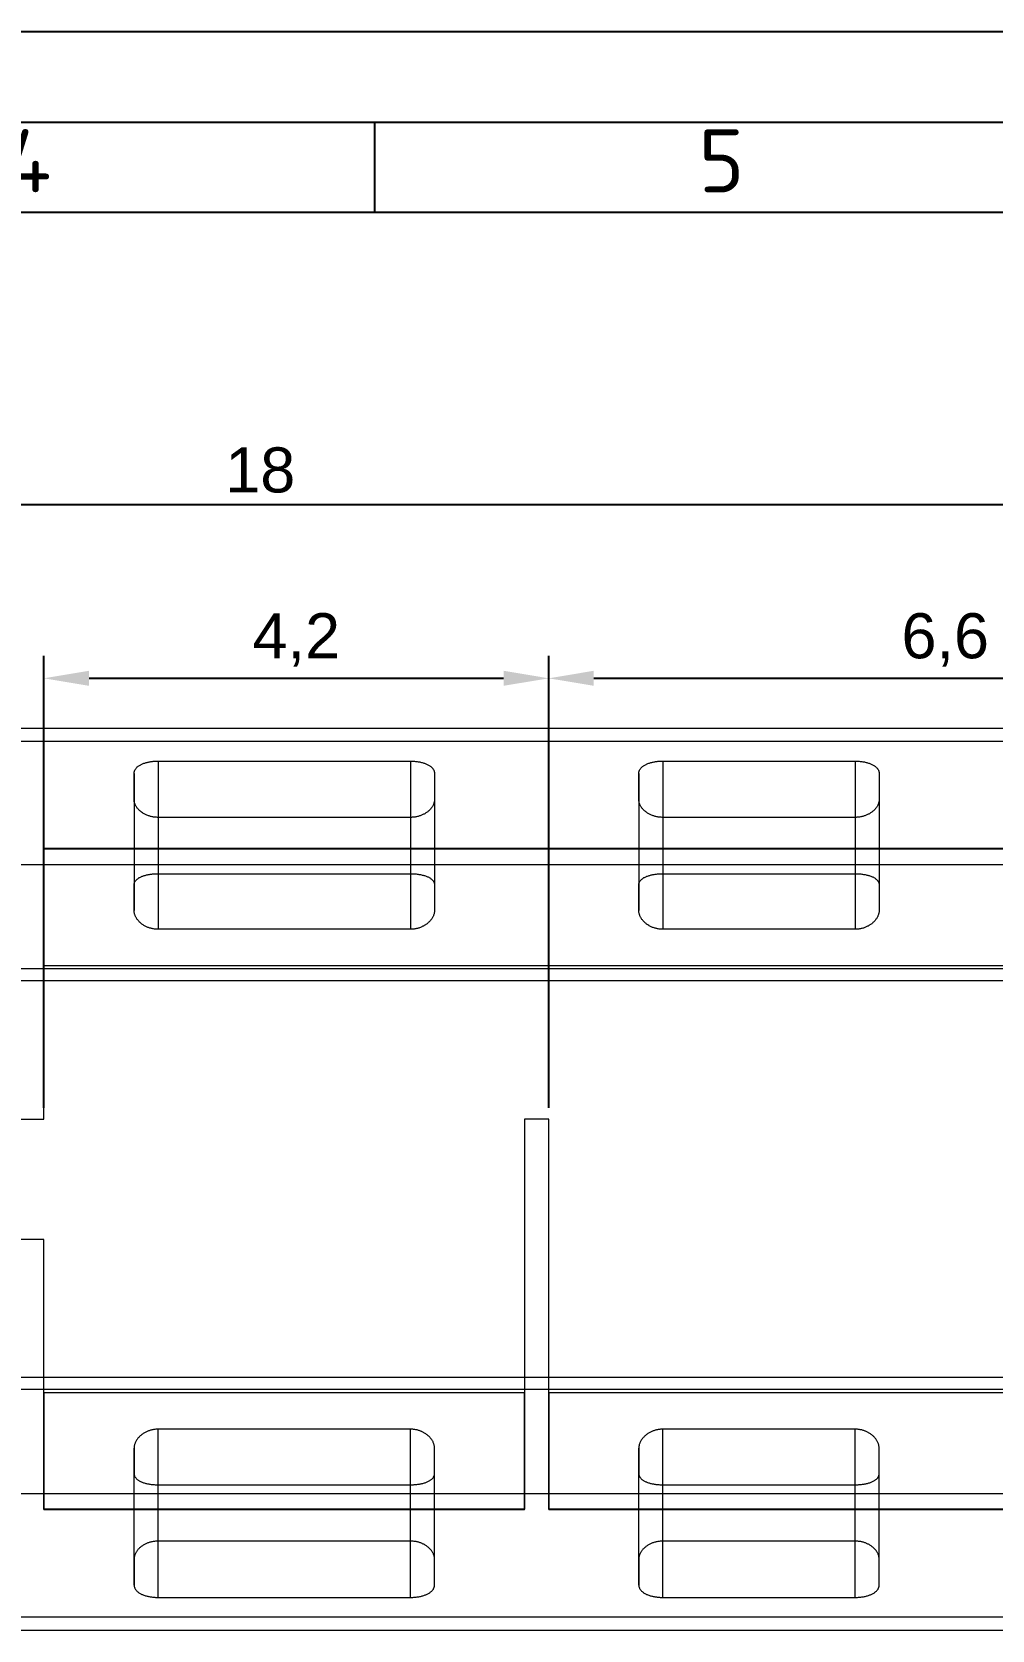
# Paper-space layout 'Presentación1' of a CAD drawing. Header units: millimetres. Extents: x 455 to 9071, y 15 to 4053.
# Drawn here: x 614.5 to 667.8, y 223.7 to 312.3 of the extents above; entities that cross this region are included whole.
import ezdxf

# ---------------------------------------------------------------- set-up
doc = ezdxf.new("R2010")
doc.units = ezdxf.units.MM
doc.layers.get('0').update_dxf_attribs({"color": 1})
doc.layers.add('Cotas', color=6, linetype='Continuous', lineweight=5)
for name, color, linetype in [('formato', 7, 'Continuous'), ('modulación', 6, 'Continuous'), ('modulación @ 1', 6, 'Continuous'), ('rótulo', 1, 'Continuous')]:
    doc.layers.add(name, color=color, linetype=linetype)
doc.styles.get("Standard").update_dxf_attribs({"font": 'arial.ttf'})
doc.dimstyles.new('ISO-25', dxfattribs={"dimtxt": 2.5, "dimasz": 2.5, "dimexe": 1.25, "dimexo": 0.625, "dimtad": 1, "dimlfac": 0.15, "dimtxsty": 'Standard', "dimcen": 2.5, "dimadec": 0, "dimazin": 0, "dimtfac": 1, "dimtmove": 0, "dimatfit": 3, "dimfxl": 1, "dimarcsym": 0})

# ---------------------------------------------------------------- blocks, each defined once
blk = doc.blocks.new('BORDER')
blk.add_line((420, 297), (0, 297))
blk = doc.blocks.new('*D4')
at = {"layer": 'Cotas', "color": 0, "lineweight": -2, "transparency": 16777216}
for p, q in [((567.215, 274.323), (567.215, 287.367)), ((687.215, 274.323), (687.215, 287.367)), ((569.715, 286.117), (684.715, 286.117))]:
    blk.add_line(p, q, dxfattribs=at)
at = {"layer": 'Cotas', "color": 0, "transparency": 16777216}
for points in [[(569.715, 286.533), (569.715, 285.7), (567.215, 286.117)], [(684.715, 286.533), (684.715, 285.7), (687.215, 286.117)]]:
    blk.add_solid(points, dxfattribs=at)
at = {"layer": 'Defpoints', "color": 0, "transparency": 16777216}
for p in [(687.215, 286.117), (567.215, 273.698, -2037.069), (687.215, 273.698, -2037.069)]:
    blk.add_point(p, dxfattribs=at)
at = {"layer": 'Cotas', "color": 0, "transparency": 16777216, "insert": (627.215, 288.018), "char_height": 2.5, "attachment_point": 5}
blk.add_mtext('18', dxfattribs=at)
blk = doc.blocks.new('*D13')
at = {"layer": 'Cotas', "color": 0, "lineweight": -2, "transparency": 16777216}
for p, q in [((615.215, 252.657), (615.215, 277.729)), ((643.215, 252.657), (643.215, 277.729)), ((617.715, 276.479), (640.715, 276.479))]:
    blk.add_line(p, q, dxfattribs=at)
at = {"layer": 'Cotas', "color": 0, "transparency": 16777216}
for points in [[(617.715, 276.896), (617.715, 276.063), (615.215, 276.479)], [(640.715, 276.896), (640.715, 276.063), (643.215, 276.479)]]:
    blk.add_solid(points, dxfattribs=at)
at = {"layer": 'Defpoints', "color": 0, "transparency": 16777216}
for p in [(643.215, 276.479), (615.215, 252.032, -2037.069), (643.215, 252.032, -2037.069)]:
    blk.add_point(p, dxfattribs=at)
at = {"layer": 'Cotas', "color": 0, "transparency": 16777216, "insert": (629.215, 278.607), "char_height": 2.5, "attachment_point": 5}
blk.add_mtext('4,2', dxfattribs=at)
blk = doc.blocks.new('*D14')
at = {"layer": 'Cotas', "color": 0, "lineweight": -2, "transparency": 16777216}
for p, q in [((643.215, 253.282), (643.215, 277.729)), ((687.215, 260.323), (687.215, 277.729)), ((645.715, 276.479), (684.715, 276.479))]:
    blk.add_line(p, q, dxfattribs=at)
at = {"layer": 'Cotas', "color": 0, "transparency": 16777216}
for points in [[(645.715, 276.896), (645.715, 276.063), (643.215, 276.479)], [(684.715, 276.896), (684.715, 276.063), (687.215, 276.479)]]:
    blk.add_solid(points, dxfattribs=at)
at = {"layer": 'Defpoints', "color": 0, "transparency": 16777216}
for p in [(687.215, 276.479), (687.215, 259.698, -2037.069), (643.215, 252.657)]:
    blk.add_point(p, dxfattribs=at)
at = {"layer": 'Cotas', "color": 0, "transparency": 16777216, "insert": (665.215, 278.607), "char_height": 2.5, "attachment_point": 5}
blk.add_mtext('6,6', dxfattribs=at)

psp = doc.layouts.new('Presentación1')

# ---------------------------------------------------------------- linework, layer by layer
at = {"linetype": 'Continuous', "lineweight": 15}
for p, q in [((687.215, 273.698, -2037.069), (567.215, 273.698, -2037.069)), ((687.215, 272.978, -2037.069), (567.215, 272.978, -2037.069)), ((620.215, 269.762, -2037.069), (620.215, 271.208, -2037.069)), ((620.215, 271.208, -2037.069), (620.215, 265.028, -2037.069)), ((621.548, 271.888, -2037.069), (635.548, 271.888, -2037.069)), ((621.548, 271.888, -2037.069), (621.548, 265.643, -2037.069)), ((635.548, 271.888, -2037.069), (635.548, 265.643, -2037.069)), ((636.882, 271.208, -2037.069), (636.882, 269.762, -2037.069)), ((636.882, 271.208, -2037.069), (636.882, 265.028, -2037.069)), ((648.215, 269.762, -2037.069), (648.215, 271.208, -2037.069)), ((648.215, 271.208, -2037.069), (648.215, 265.028, -2037.069)), ((649.548, 271.888, -2037.069), (660.215, 271.888, -2037.069)), ((649.548, 271.888, -2037.069), (649.548, 265.643, -2037.069)), ((660.215, 271.888, -2037.069), (660.215, 265.643, -2037.069)), ((661.548, 271.208, -2037.069), (661.548, 269.762, -2037.069)), ((661.548, 271.208, -2037.069), (661.548, 265.028, -2037.069)), ((620.215, 269.762, -2037.069), (620.215, 263.609, -2037.069)), ((636.882, 269.762, -2037.069), (636.882, 263.609, -2037.069)), ((648.215, 269.762, -2037.069), (648.215, 263.609, -2037.069)), ((661.548, 269.762, -2037.069), (661.548, 263.609, -2037.069)), ((635.548, 268.768, -2037.069), (621.548, 268.768, -2037.069)), ((621.548, 268.768, -2037.069), (621.548, 262.559, -2037.069)), ((635.548, 268.768, -2037.069), (635.548, 262.559, -2037.069)), ((660.215, 268.768, -2037.069), (649.548, 268.768, -2037.069)), ((649.548, 268.768, -2037.069), (649.548, 262.559, -2037.069)), ((660.215, 268.768, -2037.069), (660.215, 262.559, -2037.069)), ((615.215, 267.032, -2037.069), (615.215, 266.998, -2037.069)), ((687.215, 267.032, -2037.069), (615.215, 267.032, -2037.069)), ((615.215, 267.032, -2037.069), (615.215, 260.535, -2037.069)), ((687.215, 266.998, -2037.069), (615.215, 266.998, -2037.069)), ((615.215, 252.032, -2037.069), (615.215, 266.998, -2037.069)), ((687.215, 266.139, -2037.069), (567.215, 266.139, -2037.069)), ((620.215, 263.609, -2037.069), (620.215, 265.028, -2037.069)), ((621.548, 265.643, -2037.069), (635.548, 265.643, -2037.069)), ((636.882, 265.028, -2037.069), (636.882, 263.609, -2037.069)), ((648.215, 263.609, -2037.069), (648.215, 265.028, -2037.069)), ((649.548, 265.643, -2037.069), (660.215, 265.643, -2037.069)), ((661.548, 265.028, -2037.069), (661.548, 263.609, -2037.069)), ((635.548, 262.559, -2037.069), (621.548, 262.559, -2037.069)), ((660.215, 262.559, -2037.069), (649.548, 262.559, -2037.069)), ((687.215, 260.365, -2037.069), (567.215, 260.365, -2037.069)), ((687.215, 259.698, -2037.069), (567.215, 259.698, -2037.069)), ((615.215, 252.032, -2037.069), (615.215, 260.535, -2037.069)), ((687.215, 260.535, -2037.069), (615.215, 260.535, -2037.069)), ((567.215, 252.032, -2037.069), (615.215, 252.032, -2037.069)), ((613.548, 252.032, -2037.069), (615.215, 252.032, -2037.069)), ((643.215, 252.032, -2037.069), (641.882, 252.032, -2037.069)), ((641.882, 252.032, -2037.069), (641.882, 236.862, -2037.069)), ((641.882, 252.032, -2037.069), (641.882, 230.398, -2037.069)), ((643.215, 236.862, -2037.069), (643.215, 252.032, -2037.069)), ((643.215, 230.398, -2037.069), (643.215, 252.032, -2037.069)), ((615.215, 245.365, -2037.069), (567.215, 245.365, -2037.069)), ((615.215, 245.365, -2037.069), (613.548, 245.365, -2037.069)), ((615.215, 236.862, -2037.069), (615.215, 245.365, -2037.069)), ((615.215, 230.398, -2037.069), (615.215, 245.365, -2037.069)), ((687.215, 237.698, -2037.069), (567.215, 237.698, -2037.069)), ((687.215, 237.032, -2037.069), (567.215, 237.032, -2037.069)), ((641.882, 236.862, -2037.069), (615.215, 236.862, -2037.069)), ((615.215, 236.862, -2037.069), (615.215, 230.365, -2037.069)), ((641.882, 230.365, -2037.069), (641.882, 236.862, -2037.069)), ((687.215, 236.862, -2037.069), (643.215, 236.862, -2037.069)), ((643.215, 236.862, -2037.069), (643.215, 230.365, -2037.069)), ((635.548, 234.838, -2037.069), (621.548, 234.838, -2037.069)), ((621.548, 228.629, -2037.069), (621.548, 234.838, -2037.069)), ((635.548, 228.629, -2037.069), (635.548, 234.838, -2037.069)), ((660.215, 234.838, -2037.069), (649.548, 234.838, -2037.069)), ((649.548, 228.629, -2037.069), (649.548, 234.838, -2037.069)), ((660.215, 228.629, -2037.069), (660.215, 234.838, -2037.069)), ((620.215, 233.788, -2037.069), (620.215, 232.368, -2037.069)), ((620.215, 227.635, -2037.069), (620.215, 233.788, -2037.069)), ((636.882, 232.368, -2037.069), (636.882, 233.788, -2037.069)), ((636.882, 227.635, -2037.069), (636.882, 233.788, -2037.069)), ((648.215, 233.788, -2037.069), (648.215, 232.368, -2037.069)), ((648.215, 227.635, -2037.069), (648.215, 233.788, -2037.069)), ((661.548, 232.368, -2037.069), (661.548, 233.788, -2037.069)), ((661.548, 227.635, -2037.069), (661.548, 233.788, -2037.069)), ((620.215, 226.189, -2037.069), (620.215, 232.368, -2037.069)), ((636.882, 226.189, -2037.069), (636.882, 232.368, -2037.069)), ((648.215, 226.189, -2037.069), (648.215, 232.368, -2037.069)), ((661.548, 226.189, -2037.069), (661.548, 232.368, -2037.069)), ((621.548, 231.754, -2037.069), (635.548, 231.754, -2037.069)), ((621.548, 225.508, -2037.069), (621.548, 231.754, -2037.069)), ((635.548, 225.508, -2037.069), (635.548, 231.754, -2037.069)), ((649.548, 231.754, -2037.069), (660.215, 231.754, -2037.069)), ((649.548, 225.508, -2037.069), (649.548, 231.754, -2037.069)), ((660.215, 225.508, -2037.069), (660.215, 231.754, -2037.069)), ((687.215, 231.258, -2037.069), (567.215, 231.258, -2037.069)), ((641.882, 230.398, -2037.069), (615.215, 230.398, -2037.069)), ((615.215, 230.398, -2037.069), (615.215, 230.365, -2037.069)), ((641.882, 230.365, -2037.069), (615.215, 230.365, -2037.069)), ((641.882, 230.365, -2037.069), (641.882, 230.398, -2037.069)), ((643.215, 230.398, -2037.069), (643.215, 230.365, -2037.069)), ((687.215, 230.398, -2037.069), (643.215, 230.398, -2037.069)), ((687.215, 230.365, -2037.069), (643.215, 230.365, -2037.069)), ((635.548, 228.629, -2037.069), (621.548, 228.629, -2037.069)), ((660.215, 228.629, -2037.069), (649.548, 228.629, -2037.069)), ((620.215, 227.635, -2037.069), (620.215, 226.189, -2037.069)), ((636.882, 226.189, -2037.069), (636.882, 227.635, -2037.069)), ((648.215, 227.635, -2037.069), (648.215, 226.189, -2037.069)), ((661.548, 226.189, -2037.069), (661.548, 227.635, -2037.069)), ((621.548, 225.508, -2037.069), (635.548, 225.508, -2037.069)), ((649.548, 225.508, -2037.069), (660.215, 225.508, -2037.069)), ((687.215, 224.419, -2037.069), (567.215, 224.419, -2037.069)), ((567.215, 223.698, -2037.069), (687.215, 223.698, -2037.069))]:
    psp.add_line(p, q, dxfattribs=at)
for points, knots in [([(620.215, 271.208, -2037.069), (620.216, 271.225, -2037.069), (620.217, 271.261, -2037.069), (620.229, 271.314, -2037.069), (620.247, 271.366, -2037.069), (620.272, 271.417, -2037.069), (620.305, 271.467, -2037.069), (620.345, 271.515, -2037.069), (620.393, 271.561, -2037.069), (620.449, 271.606, -2037.069), (620.511, 271.648, -2037.069), (620.578, 271.686, -2037.069), (620.65, 271.721, -2037.069), (620.724, 271.752, -2037.069), (620.804, 271.78, -2037.069), (620.889, 271.805, -2037.069), (620.974, 271.827, -2037.069), (621.059, 271.845, -2037.069), (621.144, 271.859, -2037.069), (621.231, 271.871, -2037.069), (621.319, 271.879, -2037.069), (621.402, 271.885, -2037.069), (621.478, 271.888, -2037.069), (621.525, 271.888, -2037.069), (621.548, 271.888, -2037.069)], [0, 0, 0, 0, 0.050139, 0.100447, 0.150803, 0.201094, 0.251219, 0.301542, 0.352077, 0.402666, 0.453166, 0.50346, 0.549362, 0.595469, 0.641631, 0.687708, 0.733585, 0.774215, 0.81501, 0.855856, 0.89664, 0.93726, 0.96863, 1, 1, 1, 1]), ([(635.548, 271.888, -2037.069), (635.578, 271.888, -2037.069), (635.637, 271.888, -2037.069), (635.729, 271.883, -2037.069), (635.825, 271.875, -2037.069), (635.923, 271.863, -2037.069), (636.018, 271.848, -2037.069), (636.112, 271.83, -2037.069), (636.201, 271.807, -2037.069), (636.287, 271.782, -2037.069), (636.369, 271.753, -2037.069), (636.446, 271.721, -2037.069), (636.52, 271.686, -2037.069), (636.588, 271.646, -2037.069), (636.65, 271.605, -2037.069), (636.702, 271.563, -2037.069), (636.746, 271.52, -2037.069), (636.782, 271.479, -2037.069), (636.813, 271.436, -2037.069), (636.838, 271.391, -2037.069), (636.858, 271.347, -2037.069), (636.871, 271.301, -2037.069), (636.88, 271.255, -2037.069), (636.881, 271.223, -2037.069), (636.882, 271.208, -2037.069)], [0, 0, 0, 0, 0.0396694, 0.0793387, 0.1249604, 0.1707387, 0.2165243, 0.262155, 0.3087448, 0.3554808, 0.4022285, 0.4488334, 0.498675, 0.5486653, 0.598669, 0.6485292, 0.6924044, 0.7364005, 0.7804454, 0.8244562, 0.8683446, 0.9122165, 0.9561258, 1, 1, 1, 1]), ([(648.215, 271.208, -2037.069), (648.216, 271.225, -2037.069), (648.217, 271.261, -2037.069), (648.229, 271.314, -2037.069), (648.247, 271.366, -2037.069), (648.272, 271.417, -2037.069), (648.305, 271.467, -2037.069), (648.345, 271.515, -2037.069), (648.393, 271.561, -2037.069), (648.449, 271.606, -2037.069), (648.511, 271.648, -2037.069), (648.578, 271.686, -2037.069), (648.65, 271.721, -2037.069), (648.724, 271.752, -2037.069), (648.804, 271.78, -2037.069), (648.889, 271.805, -2037.069), (648.974, 271.827, -2037.069), (649.059, 271.845, -2037.069), (649.144, 271.859, -2037.069), (649.231, 271.871, -2037.069), (649.319, 271.879, -2037.069), (649.402, 271.885, -2037.069), (649.478, 271.888, -2037.069), (649.525, 271.888, -2037.069), (649.548, 271.888, -2037.069)], [0, 0, 0, 0, 0.050139, 0.100447, 0.150803, 0.201094, 0.251219, 0.301542, 0.352077, 0.402667, 0.453166, 0.50346, 0.549362, 0.595469, 0.641631, 0.687708, 0.733585, 0.774215, 0.81501, 0.855856, 0.89664, 0.93726, 0.96863, 1, 1, 1, 1]), ([(660.215, 271.888, -2037.069), (660.244, 271.888, -2037.069), (660.303, 271.888, -2037.069), (660.396, 271.883, -2037.069), (660.491, 271.875, -2037.069), (660.59, 271.863, -2037.069), (660.685, 271.848, -2037.069), (660.778, 271.83, -2037.069), (660.868, 271.807, -2037.069), (660.954, 271.782, -2037.069), (661.035, 271.753, -2037.069), (661.113, 271.721, -2037.069), (661.186, 271.686, -2037.069), (661.255, 271.646, -2037.069), (661.316, 271.605, -2037.069), (661.369, 271.563, -2037.069), (661.412, 271.52, -2037.069), (661.449, 271.479, -2037.069), (661.48, 271.436, -2037.069), (661.505, 271.391, -2037.069), (661.524, 271.347, -2037.069), (661.538, 271.301, -2037.069), (661.547, 271.255, -2037.069), (661.548, 271.223, -2037.069), (661.548, 271.208, -2037.069)], [0, 0, 0, 0, 0.03967, 0.079339, 0.124961, 0.17074, 0.216525, 0.262156, 0.308745, 0.355481, 0.402229, 0.448834, 0.498676, 0.548665, 0.598669, 0.648529, 0.692405, 0.7364, 0.780446, 0.824456, 0.868345, 0.912217, 0.956126, 1, 1, 1, 1]), ([(621.548, 268.768, -2037.069), (621.52, 268.768, -2037.069), (621.462, 268.769, -2037.069), (621.377, 268.776, -2037.069), (621.292, 268.787, -2037.069), (621.208, 268.802, -2037.069), (621.125, 268.822, -2037.069), (621.045, 268.845, -2037.069), (620.966, 268.873, -2037.069), (620.887, 268.905, -2037.069), (620.811, 268.942, -2037.069), (620.739, 268.982, -2037.069), (620.668, 269.027, -2037.069), (620.597, 269.078, -2037.069), (620.53, 269.134, -2037.069), (620.469, 269.193, -2037.069), (620.415, 269.254, -2037.069), (620.368, 269.315, -2037.069), (620.327, 269.376, -2037.069), (620.293, 269.439, -2037.069), (620.265, 269.503, -2037.069), (620.243, 269.567, -2037.069), (620.227, 269.632, -2037.069), (620.217, 269.697, -2037.069), (620.216, 269.74, -2037.069), (620.215, 269.762, -2037.069)], [0, 0, 0, 0, 0.036434, 0.072931, 0.109368, 0.146856, 0.184458, 0.222074, 0.259582, 0.300587, 0.341697, 0.382825, 0.423854, 0.472585, 0.521437, 0.570308, 0.619064, 0.666305, 0.713665, 0.761073, 0.808449, 0.855703, 0.903789, 0.951914, 1, 1, 1, 1]), ([(636.882, 269.762, -2037.069), (636.881, 269.74, -2037.069), (636.88, 269.697, -2037.069), (636.87, 269.632, -2037.069), (636.854, 269.567, -2037.069), (636.831, 269.502, -2037.069), (636.803, 269.437, -2037.069), (636.768, 269.374, -2037.069), (636.727, 269.312, -2037.069), (636.68, 269.252, -2037.069), (636.627, 269.193, -2037.069), (636.568, 269.136, -2037.069), (636.503, 269.081, -2037.069), (636.437, 269.032, -2037.069), (636.371, 268.99, -2037.069), (636.306, 268.953, -2037.069), (636.237, 268.918, -2037.069), (636.165, 268.887, -2037.069), (636.09, 268.858, -2037.069), (636.011, 268.833, -2037.069), (635.929, 268.811, -2037.069), (635.844, 268.793, -2037.069), (635.757, 268.78, -2037.069), (635.678, 268.772, -2037.069), (635.609, 268.768, -2037.069), (635.569, 268.768, -2037.069), (635.548, 268.768, -2037.069)], [0, 0, 0, 0, 0.047962, 0.096084, 0.144283, 0.19248, 0.240593, 0.288548, 0.335637, 0.382934, 0.430311, 0.477656, 0.524879, 0.571919, 0.609368, 0.64694, 0.684535, 0.722071, 0.759492, 0.797233, 0.835157, 0.873125, 0.911012, 0.948722, 0.974361, 1, 1, 1, 1]), ([(649.548, 268.768, -2037.069), (649.52, 268.768, -2037.069), (649.462, 268.769, -2037.069), (649.377, 268.776, -2037.069), (649.292, 268.787, -2037.069), (649.208, 268.802, -2037.069), (649.125, 268.822, -2037.069), (649.045, 268.845, -2037.069), (648.966, 268.873, -2037.069), (648.887, 268.905, -2037.069), (648.811, 268.942, -2037.069), (648.739, 268.982, -2037.069), (648.668, 269.027, -2037.069), (648.597, 269.078, -2037.069), (648.53, 269.134, -2037.069), (648.469, 269.193, -2037.069), (648.415, 269.254, -2037.069), (648.368, 269.315, -2037.069), (648.327, 269.376, -2037.069), (648.293, 269.439, -2037.069), (648.265, 269.503, -2037.069), (648.243, 269.567, -2037.069), (648.227, 269.632, -2037.069), (648.217, 269.697, -2037.069), (648.216, 269.74, -2037.069), (648.215, 269.762, -2037.069)], [0, 0, 0, 0, 0.036434, 0.07293, 0.109368, 0.146856, 0.184458, 0.222074, 0.259582, 0.300586, 0.341697, 0.382825, 0.423854, 0.472585, 0.521436, 0.570308, 0.619064, 0.666305, 0.713665, 0.761073, 0.808449, 0.855703, 0.903789, 0.951914, 1, 1, 1, 1]), ([(661.548, 269.762, -2037.069), (661.548, 269.74, -2037.069), (661.546, 269.697, -2037.069), (661.536, 269.632, -2037.069), (661.52, 269.567, -2037.069), (661.498, 269.502, -2037.069), (661.469, 269.437, -2037.069), (661.434, 269.374, -2037.069), (661.394, 269.312, -2037.069), (661.347, 269.252, -2037.069), (661.294, 269.193, -2037.069), (661.235, 269.136, -2037.069), (661.17, 269.081, -2037.069), (661.103, 269.032, -2037.069), (661.037, 268.99, -2037.069), (660.972, 268.953, -2037.069), (660.904, 268.918, -2037.069), (660.832, 268.887, -2037.069), (660.756, 268.858, -2037.069), (660.677, 268.833, -2037.069), (660.595, 268.811, -2037.069), (660.51, 268.793, -2037.069), (660.424, 268.78, -2037.069), (660.345, 268.772, -2037.069), (660.275, 268.768, -2037.069), (660.235, 268.768, -2037.069), (660.215, 268.768, -2037.069)], [0, 0, 0, 0, 0.0479619, 0.0960836, 0.1442834, 0.1924793, 0.2405924, 0.288548, 0.3356373, 0.3829339, 0.430311, 0.4776554, 0.5248787, 0.571918, 0.6093677, 0.6469398, 0.684535, 0.7220713, 0.7594907, 0.7972318, 0.8351571, 0.8731242, 0.9110123, 0.9487214, 0.9743603, 1, 1, 1, 1]), ([(620.215, 265.028, -2037.069), (620.216, 265.045, -2037.069), (620.217, 265.077, -2037.069), (620.228, 265.125, -2037.069), (620.245, 265.172, -2037.069), (620.27, 265.218, -2037.069), (620.302, 265.263, -2037.069), (620.34, 265.306, -2037.069), (620.387, 265.347, -2037.069), (620.44, 265.386, -2037.069), (620.499, 265.424, -2037.069), (620.564, 265.458, -2037.069), (620.633, 265.488, -2037.069), (620.705, 265.516, -2037.069), (620.782, 265.541, -2037.069), (620.864, 265.564, -2037.069), (620.947, 265.583, -2037.069), (621.031, 265.6, -2037.069), (621.115, 265.613, -2037.069), (621.201, 265.624, -2037.069), (621.289, 265.633, -2037.069), (621.376, 265.638, -2037.069), (621.463, 265.642, -2037.069), (621.52, 265.643, -2037.069), (621.548, 265.643, -2037.069)], [0, 0, 0, 0, 0.0488575, 0.0978793, 0.146948, 0.1959532, 0.2447969, 0.2938166, 0.3430378, 0.3923125, 0.4415047, 0.4905009, 0.5357084, 0.5811065, 0.6265587, 0.6719356, 0.7171246, 0.7580982, 0.7992319, 0.8404158, 0.8815411, 0.9225073, 0.9612537, 1, 1, 1, 1]), ([(635.548, 265.643, -2037.069), (635.576, 265.643, -2037.069), (635.632, 265.642, -2037.069), (635.721, 265.639, -2037.069), (635.817, 265.632, -2037.069), (635.918, 265.622, -2037.069), (636.016, 265.608, -2037.069), (636.111, 265.591, -2037.069), (636.203, 265.571, -2037.069), (636.291, 265.548, -2037.069), (636.374, 265.522, -2037.069), (636.452, 265.493, -2037.069), (636.526, 265.461, -2037.069), (636.595, 265.425, -2037.069), (636.657, 265.387, -2037.069), (636.708, 265.349, -2037.069), (636.752, 265.31, -2037.069), (636.787, 265.272, -2037.069), (636.817, 265.233, -2037.069), (636.841, 265.192, -2037.069), (636.86, 265.152, -2037.069), (636.872, 265.111, -2037.069), (636.88, 265.07, -2037.069), (636.881, 265.042, -2037.069), (636.882, 265.028, -2037.069)], [0, 0, 0, 0, 0.037725, 0.075451, 0.122579, 0.169871, 0.217169, 0.264304, 0.312108, 0.360067, 0.408035, 0.455851, 0.506145, 0.556594, 0.607055, 0.657366, 0.700834, 0.744426, 0.788066, 0.831672, 0.875153, 0.916757, 0.958394, 1, 1, 1, 1]), ([(648.215, 265.028, -2037.069), (648.216, 265.045, -2037.069), (648.217, 265.077, -2037.069), (648.228, 265.125, -2037.069), (648.245, 265.172, -2037.069), (648.27, 265.218, -2037.069), (648.302, 265.263, -2037.069), (648.34, 265.306, -2037.069), (648.387, 265.347, -2037.069), (648.44, 265.386, -2037.069), (648.499, 265.424, -2037.069), (648.564, 265.458, -2037.069), (648.633, 265.488, -2037.069), (648.705, 265.516, -2037.069), (648.782, 265.541, -2037.069), (648.864, 265.564, -2037.069), (648.947, 265.583, -2037.069), (649.031, 265.6, -2037.069), (649.115, 265.613, -2037.069), (649.201, 265.624, -2037.069), (649.289, 265.633, -2037.069), (649.376, 265.638, -2037.069), (649.463, 265.642, -2037.069), (649.52, 265.643, -2037.069), (649.548, 265.643, -2037.069)], [0, 0, 0, 0, 0.048857, 0.097879, 0.146948, 0.195953, 0.244797, 0.293817, 0.343038, 0.392313, 0.441505, 0.490501, 0.535709, 0.581107, 0.626559, 0.671936, 0.717125, 0.758098, 0.799232, 0.840416, 0.881541, 0.922508, 0.961254, 1, 1, 1, 1]), ([(660.215, 265.643, -2037.069), (660.243, 265.643, -2037.069), (660.298, 265.642, -2037.069), (660.388, 265.639, -2037.069), (660.484, 265.632, -2037.069), (660.584, 265.622, -2037.069), (660.682, 265.608, -2037.069), (660.778, 265.591, -2037.069), (660.87, 265.571, -2037.069), (660.957, 265.548, -2037.069), (661.04, 265.522, -2037.069), (661.119, 265.493, -2037.069), (661.193, 265.461, -2037.069), (661.262, 265.425, -2037.069), (661.323, 265.387, -2037.069), (661.375, 265.349, -2037.069), (661.418, 265.31, -2037.069), (661.454, 265.272, -2037.069), (661.484, 265.233, -2037.069), (661.508, 265.192, -2037.069), (661.526, 265.152, -2037.069), (661.539, 265.111, -2037.069), (661.547, 265.07, -2037.069), (661.548, 265.042, -2037.069), (661.548, 265.028, -2037.069)], [0, 0, 0, 0, 0.037726, 0.075451, 0.122579, 0.169871, 0.217169, 0.264305, 0.312108, 0.360067, 0.408035, 0.455852, 0.506146, 0.556595, 0.607056, 0.657366, 0.700835, 0.744426, 0.788066, 0.831672, 0.875153, 0.916757, 0.958395, 1, 1, 1, 1]), ([(621.548, 262.559, -2037.069), (621.52, 262.559, -2037.069), (621.464, 262.56, -2037.069), (621.381, 262.567, -2037.069), (621.297, 262.579, -2037.069), (621.215, 262.595, -2037.069), (621.135, 262.615, -2037.069), (621.056, 262.639, -2037.069), (620.978, 262.668, -2037.069), (620.902, 262.701, -2037.069), (620.83, 262.737, -2037.069), (620.758, 262.779, -2037.069), (620.686, 262.826, -2037.069), (620.615, 262.878, -2037.069), (620.551, 262.934, -2037.069), (620.492, 262.991, -2037.069), (620.438, 263.051, -2037.069), (620.39, 263.112, -2037.069), (620.348, 263.175, -2037.069), (620.311, 263.239, -2037.069), (620.28, 263.303, -2037.069), (620.256, 263.367, -2037.069), (620.237, 263.428, -2037.069), (620.225, 263.489, -2037.069), (620.217, 263.549, -2037.069), (620.216, 263.589, -2037.069), (620.215, 263.609, -2037.069)], [0, 0, 0, 0, 0.035228, 0.070456, 0.106287, 0.142231, 0.178189, 0.214038, 0.252356, 0.290771, 0.329205, 0.367546, 0.413062, 0.458723, 0.50446, 0.55017, 0.595728, 0.642009, 0.688399, 0.734834, 0.781239, 0.827532, 0.870622, 0.913767, 0.956911, 1, 1, 1, 1]), ([(636.882, 263.609, -2037.069), (636.881, 263.587, -2037.069), (636.88, 263.543, -2037.069), (636.87, 263.477, -2037.069), (636.854, 263.41, -2037.069), (636.833, 263.343, -2037.069), (636.805, 263.277, -2037.069), (636.771, 263.211, -2037.069), (636.73, 263.146, -2037.069), (636.683, 263.081, -2037.069), (636.63, 263.018, -2037.069), (636.571, 262.957, -2037.069), (636.505, 262.898, -2037.069), (636.439, 262.846, -2037.069), (636.373, 262.8, -2037.069), (636.309, 262.761, -2037.069), (636.241, 262.724, -2037.069), (636.17, 262.69, -2037.069), (636.095, 262.658, -2037.069), (636.014, 262.63, -2037.069), (635.929, 262.606, -2037.069), (635.842, 262.586, -2037.069), (635.76, 262.573, -2037.069), (635.684, 262.564, -2037.069), (635.617, 262.56, -2037.069), (635.571, 262.559, -2037.069), (635.548, 262.559, -2037.069)], [0, 0, 0, 0, 0.047388, 0.094926, 0.142537, 0.190148, 0.237682, 0.285068, 0.332859, 0.380856, 0.428933, 0.476976, 0.524898, 0.572637, 0.609794, 0.647069, 0.684364, 0.7216, 0.758724, 0.797543, 0.836493, 0.875423, 0.914215, 0.9428, 0.971416, 1, 1, 1, 1]), ([(649.548, 262.559, -2037.069), (649.52, 262.559, -2037.069), (649.464, 262.56, -2037.069), (649.381, 262.567, -2037.069), (649.297, 262.579, -2037.069), (649.215, 262.595, -2037.069), (649.135, 262.615, -2037.069), (649.056, 262.639, -2037.069), (648.978, 262.668, -2037.069), (648.902, 262.701, -2037.069), (648.83, 262.737, -2037.069), (648.758, 262.779, -2037.069), (648.686, 262.826, -2037.069), (648.615, 262.878, -2037.069), (648.551, 262.934, -2037.069), (648.492, 262.991, -2037.069), (648.438, 263.051, -2037.069), (648.39, 263.112, -2037.069), (648.348, 263.175, -2037.069), (648.311, 263.239, -2037.069), (648.28, 263.303, -2037.069), (648.256, 263.367, -2037.069), (648.237, 263.428, -2037.069), (648.225, 263.489, -2037.069), (648.217, 263.549, -2037.069), (648.216, 263.589, -2037.069), (648.215, 263.609, -2037.069)], [0, 0, 0, 0, 0.035227, 0.070456, 0.106287, 0.142231, 0.178188, 0.214038, 0.252356, 0.290771, 0.329204, 0.367546, 0.413062, 0.458723, 0.50446, 0.55017, 0.595728, 0.642009, 0.688399, 0.734834, 0.781239, 0.827532, 0.870622, 0.913767, 0.956911, 1, 1, 1, 1]), ([(661.548, 263.609, -2037.069), (661.548, 263.587, -2037.069), (661.547, 263.543, -2037.069), (661.537, 263.477, -2037.069), (661.521, 263.41, -2037.069), (661.499, 263.343, -2037.069), (661.471, 263.277, -2037.069), (661.437, 263.211, -2037.069), (661.397, 263.146, -2037.069), (661.35, 263.081, -2037.069), (661.297, 263.018, -2037.069), (661.238, 262.957, -2037.069), (661.172, 262.898, -2037.069), (661.106, 262.846, -2037.069), (661.04, 262.8, -2037.069), (660.976, 262.761, -2037.069), (660.908, 262.724, -2037.069), (660.837, 262.69, -2037.069), (660.761, 262.658, -2037.069), (660.681, 262.63, -2037.069), (660.596, 262.606, -2037.069), (660.508, 262.586, -2037.069), (660.426, 262.573, -2037.069), (660.351, 262.564, -2037.069), (660.283, 262.56, -2037.069), (660.238, 262.559, -2037.069), (660.215, 262.559, -2037.069)], [0, 0, 0, 0, 0.047388, 0.094926, 0.142537, 0.190147, 0.237681, 0.285068, 0.332858, 0.380856, 0.428933, 0.476976, 0.524898, 0.572637, 0.609793, 0.647069, 0.684364, 0.7216, 0.758724, 0.797542, 0.836492, 0.875423, 0.914214, 0.942799, 0.971416, 1, 1, 1, 1]), ([(621.548, 234.838, -2037.069), (621.519, 234.837, -2037.069), (621.461, 234.836, -2037.069), (621.374, 234.829, -2037.069), (621.288, 234.817, -2037.069), (621.204, 234.8, -2037.069), (621.123, 234.779, -2037.069), (621.045, 234.754, -2037.069), (620.97, 234.725, -2037.069), (620.895, 234.692, -2037.069), (620.821, 234.655, -2037.069), (620.748, 234.612, -2037.069), (620.68, 234.567, -2037.069), (620.616, 234.519, -2037.069), (620.552, 234.464, -2037.069), (620.489, 234.403, -2037.069), (620.429, 234.335, -2037.069), (620.376, 234.265, -2037.069), (620.331, 234.194, -2037.069), (620.294, 234.124, -2037.069), (620.265, 234.055, -2037.069), (620.243, 233.988, -2037.069), (620.227, 233.921, -2037.069), (620.217, 233.854, -2037.069), (620.216, 233.81, -2037.069), (620.215, 233.788, -2037.069)], [0, 0, 0, 0, 0.036711, 0.073556, 0.11041, 0.147134, 0.183561, 0.220089, 0.256633, 0.293082, 0.334294, 0.375637, 0.41705, 0.458441, 0.499693, 0.551794, 0.604066, 0.656416, 0.708728, 0.760863, 0.808615, 0.85648, 0.904384, 0.952248, 1, 1, 1, 1]), ([(636.882, 233.788, -2037.069), (636.881, 233.811, -2037.069), (636.88, 233.858, -2037.069), (636.868, 233.929, -2037.069), (636.851, 233.998, -2037.069), (636.828, 234.066, -2037.069), (636.799, 234.132, -2037.069), (636.764, 234.197, -2037.069), (636.723, 234.262, -2037.069), (636.675, 234.325, -2037.069), (636.624, 234.386, -2037.069), (636.568, 234.443, -2037.069), (636.508, 234.496, -2037.069), (636.443, 234.548, -2037.069), (636.373, 234.597, -2037.069), (636.303, 234.639, -2037.069), (636.235, 234.676, -2037.069), (636.169, 234.707, -2037.069), (636.1, 234.736, -2037.069), (636.028, 234.762, -2037.069), (635.953, 234.784, -2037.069), (635.876, 234.803, -2037.069), (635.797, 234.818, -2037.069), (635.716, 234.829, -2037.069), (635.634, 234.836, -2037.069), (635.578, 234.838, -2037.069), (635.549, 234.838, -2037.069), (635.548, 234.838, -2037.069)], [0, 0, 0, 0, 0.05059, 0.101226, 0.151817, 0.199002, 0.24635, 0.293769, 0.341173, 0.388488, 0.435651, 0.479173, 0.522835, 0.566522, 0.610138, 0.65362, 0.687927, 0.722347, 0.756787, 0.791173, 0.825451, 0.860007, 0.894726, 0.929488, 0.964183, 0.998718, 1, 1, 1, 1]), ([(649.548, 234.838, -2037.069), (649.519, 234.837, -2037.069), (649.461, 234.836, -2037.069), (649.374, 234.829, -2037.069), (649.288, 234.817, -2037.069), (649.204, 234.8, -2037.069), (649.123, 234.779, -2037.069), (649.045, 234.754, -2037.069), (648.97, 234.725, -2037.069), (648.895, 234.692, -2037.069), (648.821, 234.655, -2037.069), (648.748, 234.612, -2037.069), (648.68, 234.567, -2037.069), (648.616, 234.519, -2037.069), (648.552, 234.464, -2037.069), (648.489, 234.403, -2037.069), (648.429, 234.335, -2037.069), (648.376, 234.265, -2037.069), (648.331, 234.194, -2037.069), (648.294, 234.124, -2037.069), (648.265, 234.055, -2037.069), (648.243, 233.988, -2037.069), (648.227, 233.921, -2037.069), (648.217, 233.854, -2037.069), (648.216, 233.81, -2037.069), (648.215, 233.788, -2037.069)], [0, 0, 0, 0, 0.03671, 0.073556, 0.11041, 0.147134, 0.183561, 0.220088, 0.256633, 0.293082, 0.334294, 0.375637, 0.41705, 0.458441, 0.499693, 0.551794, 0.604066, 0.656416, 0.708728, 0.760863, 0.808615, 0.85648, 0.904384, 0.952248, 1, 1, 1, 1]), ([(661.548, 233.788, -2037.069), (661.548, 233.811, -2037.069), (661.546, 233.858, -2037.069), (661.535, 233.929, -2037.069), (661.518, 233.998, -2037.069), (661.494, 234.066, -2037.069), (661.465, 234.132, -2037.069), (661.43, 234.197, -2037.069), (661.389, 234.262, -2037.069), (661.342, 234.325, -2037.069), (661.29, 234.386, -2037.069), (661.234, 234.443, -2037.069), (661.175, 234.496, -2037.069), (661.11, 234.548, -2037.069), (661.04, 234.597, -2037.069), (660.97, 234.639, -2037.069), (660.901, 234.676, -2037.069), (660.835, 234.707, -2037.069), (660.766, 234.736, -2037.069), (660.694, 234.762, -2037.069), (660.62, 234.784, -2037.069), (660.543, 234.803, -2037.069), (660.464, 234.818, -2037.069), (660.383, 234.829, -2037.069), (660.301, 234.836, -2037.069), (660.244, 234.838, -2037.069), (660.216, 234.838, -2037.069), (660.215, 234.838, -2037.069)], [0, 0, 0, 0, 0.05059, 0.101226, 0.151817, 0.199002, 0.24635, 0.293769, 0.341173, 0.388488, 0.435651, 0.479173, 0.522834, 0.566521, 0.610138, 0.653619, 0.687926, 0.722346, 0.756787, 0.791172, 0.825451, 0.860006, 0.894725, 0.929487, 0.964183, 0.998718, 1, 1, 1, 1]), ([(620.215, 232.368, -2037.069), (620.216, 232.352, -2037.069), (620.217, 232.32, -2037.069), (620.228, 232.272, -2037.069), (620.245, 232.224, -2037.069), (620.27, 232.179, -2037.069), (620.302, 232.134, -2037.069), (620.34, 232.091, -2037.069), (620.387, 232.05, -2037.069), (620.44, 232.01, -2037.069), (620.499, 231.973, -2037.069), (620.564, 231.939, -2037.069), (620.633, 231.908, -2037.069), (620.705, 231.881, -2037.069), (620.782, 231.855, -2037.069), (620.864, 231.833, -2037.069), (620.947, 231.813, -2037.069), (621.031, 231.797, -2037.069), (621.115, 231.784, -2037.069), (621.201, 231.773, -2037.069), (621.289, 231.764, -2037.069), (621.376, 231.758, -2037.069), (621.463, 231.755, -2037.069), (621.52, 231.754, -2037.069), (621.548, 231.754, -2037.069)], [0, 0, 0, 0, 0.0488575, 0.0978793, 0.146948, 0.1959532, 0.2447969, 0.2938166, 0.3430378, 0.3923125, 0.4415047, 0.4905009, 0.5357084, 0.5811065, 0.6265587, 0.6719356, 0.7171246, 0.7580982, 0.7992319, 0.8404158, 0.8815411, 0.9225073, 0.9612537, 1, 1, 1, 1]), ([(635.548, 231.754, -2037.069), (635.577, 231.754, -2037.069), (635.633, 231.755, -2037.069), (635.717, 231.758, -2037.069), (635.807, 231.764, -2037.069), (635.901, 231.773, -2037.069), (636, 231.786, -2037.069), (636.095, 231.802, -2037.069), (636.188, 231.822, -2037.069), (636.276, 231.844, -2037.069), (636.361, 231.87, -2037.069), (636.44, 231.898, -2037.069), (636.514, 231.93, -2037.069), (636.584, 231.965, -2037.069), (636.647, 232.004, -2037.069), (636.704, 232.044, -2037.069), (636.75, 232.085, -2037.069), (636.788, 232.126, -2037.069), (636.818, 232.166, -2037.069), (636.843, 232.207, -2037.069), (636.861, 232.249, -2037.069), (636.873, 232.29, -2037.069), (636.88, 232.33, -2037.069), (636.881, 232.356, -2037.069), (636.882, 232.368, -2037.069)], [0, 0, 0, 0, 0.038331, 0.076707, 0.115038, 0.162147, 0.209418, 0.256694, 0.303812, 0.351992, 0.400327, 0.448671, 0.496865, 0.547888, 0.599068, 0.650259, 0.7013, 0.745568, 0.789962, 0.834406, 0.878814, 0.923094, 0.961547, 1, 1, 1, 1]), ([(648.215, 232.368, -2037.069), (648.216, 232.352, -2037.069), (648.217, 232.32, -2037.069), (648.228, 232.272, -2037.069), (648.245, 232.224, -2037.069), (648.27, 232.179, -2037.069), (648.302, 232.134, -2037.069), (648.34, 232.091, -2037.069), (648.387, 232.05, -2037.069), (648.44, 232.01, -2037.069), (648.499, 231.973, -2037.069), (648.564, 231.939, -2037.069), (648.633, 231.908, -2037.069), (648.705, 231.881, -2037.069), (648.782, 231.855, -2037.069), (648.864, 231.833, -2037.069), (648.947, 231.813, -2037.069), (649.031, 231.797, -2037.069), (649.115, 231.784, -2037.069), (649.201, 231.773, -2037.069), (649.289, 231.764, -2037.069), (649.376, 231.758, -2037.069), (649.463, 231.755, -2037.069), (649.52, 231.754, -2037.069), (649.548, 231.754, -2037.069)], [0, 0, 0, 0, 0.048857, 0.097879, 0.146948, 0.195953, 0.244797, 0.293817, 0.343038, 0.392313, 0.441505, 0.490501, 0.535709, 0.581107, 0.626559, 0.671936, 0.717125, 0.758098, 0.799232, 0.840416, 0.881541, 0.922508, 0.961254, 1, 1, 1, 1]), ([(660.215, 231.754, -2037.069), (660.243, 231.754, -2037.069), (660.3, 231.755, -2037.069), (660.384, 231.758, -2037.069), (660.473, 231.764, -2037.069), (660.568, 231.773, -2037.069), (660.667, 231.786, -2037.069), (660.762, 231.802, -2037.069), (660.854, 231.822, -2037.069), (660.943, 231.844, -2037.069), (661.027, 231.87, -2037.069), (661.106, 231.898, -2037.069), (661.181, 231.93, -2037.069), (661.25, 231.965, -2037.069), (661.314, 232.004, -2037.069), (661.37, 232.044, -2037.069), (661.417, 232.085, -2037.069), (661.455, 232.126, -2037.069), (661.485, 232.166, -2037.069), (661.509, 232.207, -2037.069), (661.528, 232.249, -2037.069), (661.54, 232.29, -2037.069), (661.547, 232.33, -2037.069), (661.548, 232.356, -2037.069), (661.548, 232.368, -2037.069)], [0, 0, 0, 0, 0.038331, 0.076708, 0.115039, 0.162148, 0.209418, 0.256695, 0.303812, 0.351993, 0.400327, 0.448672, 0.496865, 0.547888, 0.599068, 0.65026, 0.701299, 0.745569, 0.789963, 0.834406, 0.878814, 0.923094, 0.961547, 1, 1, 1, 1]), ([(621.548, 228.629, -2037.069), (621.543, 228.629, -2037.069), (621.508, 228.629, -2037.069), (621.442, 228.626, -2037.069), (621.352, 228.618, -2037.069), (621.264, 228.605, -2037.069), (621.178, 228.588, -2037.069), (621.095, 228.567, -2037.069), (621.015, 228.541, -2037.069), (620.937, 228.513, -2037.069), (620.861, 228.479, -2037.069), (620.785, 228.441, -2037.069), (620.711, 228.398, -2037.069), (620.642, 228.352, -2037.069), (620.579, 228.304, -2037.069), (620.522, 228.254, -2037.069), (620.47, 228.204, -2037.069), (620.423, 228.152, -2037.069), (620.38, 228.099, -2037.069), (620.34, 228.041, -2037.069), (620.304, 227.979, -2037.069), (620.272, 227.912, -2037.069), (620.247, 227.844, -2037.069), (620.229, 227.776, -2037.069), (620.217, 227.706, -2037.069), (620.216, 227.659, -2037.069), (620.215, 227.635, -2037.069)], [0, 0, 0, 0, 0.006838, 0.045145, 0.083592, 0.122049, 0.16037, 0.198491, 0.23672, 0.274965, 0.313108, 0.356342, 0.399684, 0.443045, 0.486305, 0.527964, 0.569719, 0.611518, 0.653295, 0.694971, 0.745057, 0.795279, 0.845552, 0.895783, 0.945877, 1, 1, 1, 1]), ([(636.882, 227.635, -2037.069), (636.881, 227.659, -2037.069), (636.879, 227.708, -2037.069), (636.867, 227.78, -2037.069), (636.848, 227.85, -2037.069), (636.822, 227.917, -2037.069), (636.792, 227.979, -2037.069), (636.756, 228.042, -2037.069), (636.714, 228.103, -2037.069), (636.665, 228.163, -2037.069), (636.612, 228.219, -2037.069), (636.556, 228.272, -2037.069), (636.496, 228.321, -2037.069), (636.431, 228.368, -2037.069), (636.361, 228.413, -2037.069), (636.291, 228.452, -2037.069), (636.222, 228.485, -2037.069), (636.155, 228.514, -2037.069), (636.084, 228.54, -2037.069), (636.011, 228.564, -2037.069), (635.937, 228.584, -2037.069), (635.861, 228.6, -2037.069), (635.784, 228.613, -2037.069), (635.706, 228.622, -2037.069), (635.628, 228.628, -2037.069), (635.575, 228.629, -2037.069), (635.548, 228.629, -2037.069)], [0, 0, 0, 0, 0.0537348, 0.1075246, 0.1612597, 0.2082565, 0.2554244, 0.3026651, 0.3498891, 0.3970185, 0.4439899, 0.4866879, 0.5295259, 0.5723893, 0.6151859, 0.6578483, 0.6925631, 0.727394, 0.7622484, 0.7970491, 0.8317387, 0.8653055, 0.8990116, 0.9327562, 0.9664466, 1, 1, 1, 1]), ([(649.548, 228.629, -2037.069), (649.543, 228.629, -2037.069), (649.508, 228.629, -2037.069), (649.442, 228.626, -2037.069), (649.352, 228.618, -2037.069), (649.264, 228.605, -2037.069), (649.178, 228.588, -2037.069), (649.095, 228.567, -2037.069), (649.015, 228.541, -2037.069), (648.937, 228.513, -2037.069), (648.861, 228.479, -2037.069), (648.785, 228.441, -2037.069), (648.711, 228.398, -2037.069), (648.642, 228.352, -2037.069), (648.579, 228.304, -2037.069), (648.522, 228.254, -2037.069), (648.47, 228.204, -2037.069), (648.423, 228.152, -2037.069), (648.38, 228.099, -2037.069), (648.34, 228.041, -2037.069), (648.304, 227.979, -2037.069), (648.272, 227.912, -2037.069), (648.247, 227.844, -2037.069), (648.229, 227.776, -2037.069), (648.217, 227.706, -2037.069), (648.216, 227.659, -2037.069), (648.215, 227.635, -2037.069)], [0, 0, 0, 0, 0.006837, 0.045145, 0.083592, 0.122049, 0.16037, 0.198491, 0.23672, 0.274965, 0.313108, 0.356342, 0.399684, 0.443045, 0.486305, 0.527964, 0.569719, 0.611518, 0.653295, 0.694971, 0.745057, 0.795279, 0.845552, 0.895783, 0.945877, 1, 1, 1, 1]), ([(661.548, 227.635, -2037.069), (661.548, 227.659, -2037.069), (661.546, 227.708, -2037.069), (661.533, 227.78, -2037.069), (661.514, 227.85, -2037.069), (661.489, 227.917, -2037.069), (661.459, 227.979, -2037.069), (661.423, 228.042, -2037.069), (661.38, 228.103, -2037.069), (661.332, 228.163, -2037.069), (661.279, 228.219, -2037.069), (661.222, 228.272, -2037.069), (661.163, 228.321, -2037.069), (661.098, 228.368, -2037.069), (661.028, 228.413, -2037.069), (660.958, 228.452, -2037.069), (660.889, 228.485, -2037.069), (660.821, 228.514, -2037.069), (660.751, 228.54, -2037.069), (660.678, 228.564, -2037.069), (660.604, 228.584, -2037.069), (660.528, 228.6, -2037.069), (660.451, 228.613, -2037.069), (660.373, 228.622, -2037.069), (660.294, 228.628, -2037.069), (660.241, 228.629, -2037.069), (660.215, 228.629, -2037.069)], [0, 0, 0, 0, 0.053735, 0.107525, 0.16126, 0.208256, 0.255424, 0.302665, 0.349889, 0.397018, 0.44399, 0.486687, 0.529526, 0.572389, 0.615185, 0.657848, 0.692563, 0.727393, 0.762248, 0.797049, 0.831738, 0.865305, 0.899011, 0.932756, 0.966446, 1, 1, 1, 1]), ([(620.215, 226.189, -2037.069), (620.216, 226.171, -2037.069), (620.217, 226.136, -2037.069), (620.229, 226.083, -2037.069), (620.247, 226.031, -2037.069), (620.272, 225.98, -2037.069), (620.305, 225.93, -2037.069), (620.345, 225.882, -2037.069), (620.393, 225.835, -2037.069), (620.449, 225.791, -2037.069), (620.511, 225.749, -2037.069), (620.578, 225.711, -2037.069), (620.65, 225.676, -2037.069), (620.724, 225.645, -2037.069), (620.804, 225.617, -2037.069), (620.889, 225.591, -2037.069), (620.974, 225.57, -2037.069), (621.059, 225.552, -2037.069), (621.144, 225.538, -2037.069), (621.231, 225.526, -2037.069), (621.319, 225.517, -2037.069), (621.402, 225.512, -2037.069), (621.478, 225.509, -2037.069), (621.525, 225.509, -2037.069), (621.548, 225.508, -2037.069)], [0, 0, 0, 0, 0.050139, 0.100447, 0.150803, 0.201094, 0.251219, 0.301542, 0.352077, 0.402666, 0.453166, 0.50346, 0.549362, 0.595469, 0.641631, 0.687708, 0.733585, 0.774215, 0.81501, 0.855856, 0.89664, 0.93726, 0.96863, 1, 1, 1, 1]), ([(635.548, 225.508, -2037.069), (635.579, 225.509, -2037.069), (635.641, 225.509, -2037.069), (635.733, 225.514, -2037.069), (635.826, 225.522, -2037.069), (635.921, 225.533, -2037.069), (636.017, 225.548, -2037.069), (636.11, 225.567, -2037.069), (636.199, 225.589, -2037.069), (636.286, 225.614, -2037.069), (636.368, 225.643, -2037.069), (636.445, 225.675, -2037.069), (636.518, 225.71, -2037.069), (636.586, 225.749, -2037.069), (636.649, 225.792, -2037.069), (636.705, 225.837, -2037.069), (636.751, 225.882, -2037.069), (636.789, 225.927, -2037.069), (636.819, 225.971, -2037.069), (636.844, 226.017, -2037.069), (636.862, 226.063, -2037.069), (636.874, 226.107, -2037.069), (636.881, 226.15, -2037.069), (636.881, 226.176, -2037.069), (636.882, 226.189, -2037.069)], [0, 0, 0, 0, 0.04145, 0.082962, 0.124413, 0.170037, 0.215813, 0.261597, 0.307231, 0.354425, 0.401764, 0.449115, 0.496325, 0.547261, 0.598347, 0.649446, 0.700401, 0.745401, 0.790527, 0.835703, 0.880842, 0.925855, 0.962927, 1, 1, 1, 1]), ([(648.215, 226.189, -2037.069), (648.216, 226.171, -2037.069), (648.217, 226.136, -2037.069), (648.229, 226.083, -2037.069), (648.247, 226.031, -2037.069), (648.272, 225.98, -2037.069), (648.305, 225.93, -2037.069), (648.345, 225.882, -2037.069), (648.393, 225.835, -2037.069), (648.449, 225.791, -2037.069), (648.511, 225.749, -2037.069), (648.578, 225.711, -2037.069), (648.65, 225.676, -2037.069), (648.724, 225.645, -2037.069), (648.804, 225.617, -2037.069), (648.889, 225.591, -2037.069), (648.974, 225.57, -2037.069), (649.059, 225.552, -2037.069), (649.144, 225.538, -2037.069), (649.231, 225.526, -2037.069), (649.319, 225.517, -2037.069), (649.402, 225.512, -2037.069), (649.478, 225.509, -2037.069), (649.525, 225.509, -2037.069), (649.548, 225.508, -2037.069)], [0, 0, 0, 0, 0.050139, 0.100447, 0.150803, 0.201094, 0.251219, 0.301542, 0.352077, 0.402667, 0.453166, 0.50346, 0.549362, 0.595469, 0.641631, 0.687708, 0.733585, 0.774215, 0.81501, 0.855856, 0.89664, 0.93726, 0.96863, 1, 1, 1, 1]), ([(660.215, 225.508, -2037.069), (660.246, 225.509, -2037.069), (660.307, 225.509, -2037.069), (660.399, 225.514, -2037.069), (660.493, 225.522, -2037.069), (660.588, 225.533, -2037.069), (660.684, 225.548, -2037.069), (660.776, 225.567, -2037.069), (660.866, 225.589, -2037.069), (660.952, 225.614, -2037.069), (661.034, 225.643, -2037.069), (661.111, 225.675, -2037.069), (661.185, 225.71, -2037.069), (661.253, 225.749, -2037.069), (661.316, 225.792, -2037.069), (661.372, 225.837, -2037.069), (661.418, 225.882, -2037.069), (661.456, 225.927, -2037.069), (661.486, 225.971, -2037.069), (661.51, 226.017, -2037.069), (661.529, 226.063, -2037.069), (661.541, 226.107, -2037.069), (661.547, 226.15, -2037.069), (661.548, 226.176, -2037.069), (661.548, 226.189, -2037.069)], [0, 0, 0, 0, 0.041451, 0.082962, 0.124415, 0.170037, 0.215813, 0.261597, 0.307232, 0.354425, 0.401764, 0.449115, 0.496325, 0.547261, 0.598347, 0.649447, 0.700401, 0.745402, 0.790527, 0.835703, 0.880842, 0.925855, 0.962927, 1, 1, 1, 1])]:
    psp.add_open_spline(points, degree=3, knots=knots, dxfattribs=at)
at = {"layer": 'modulación'}
for p, q in [((474.557, 307.324), (869.557, 307.324)), ((633.554, 307.324), (633.554, 302.324))]:
    psp.add_line(p, q, dxfattribs=at)
at = {"layer": 'rótulo', "linetype": 'Continuous'}
psp.add_line((479.557, 302.324), (864.557, 302.324), dxfattribs=at)

# ---------------------------------------------------------------- block references
at = {"layer": 'formato'}
psp.add_blockref('BORDER', (454.557, 15.324), dxfattribs=at)

# ---------------------------------------------------------------- texts
at = {"layer": 'modulación @ 1', "char_height": 3.5, "width": 38.49893, "attachment_point": 5}
for s, insert in [('{\\fISOCPEUR|b0|i0|c0|p34;4}', (614.305, 305.178)), ('{\\fISOCPEUR|b0|i0|c0|p34;5}', (652.804, 305.178))]:
    psp.add_mtext(s, dxfattribs=dict(at, insert=insert))

# ---------------------------------------------------------------- dimensions: what is measured, and where the dimension line sits
at = {"layer": 'Cotas'}
dim = psp.add_linear_dim(base=(687.215, 286.117), p1=(567.215, 273.698, -2037.069), p2=(687.215, 273.698, -2037.069), dimstyle='ISO-25', dxfattribs=at)
dim.commit()
dim.dimension.update_dxf_attribs({"geometry": '*D4', "text_midpoint": (627.215, 286.117), "dimtype": 160})
for base, p1, p2, picture, middle in [((643.215, 276.479), (615.215, 252.032, -2037.069), (643.215, 252.032, -2037.069), '*D13', (629.215, 278.607)), ((687.215, 276.479), (643.215, 252.657), (687.215, 259.698, -2037.069), '*D14', (665.215, 278.607))]:
    dim = psp.add_linear_dim(base=base, p1=p1, p2=p2, dimstyle='ISO-25', dxfattribs=at)
    dim.commit()
    dim.dimension.update_dxf_attribs({"geometry": picture, "text_midpoint": middle})

doc.saveas('drawing.dxf')
